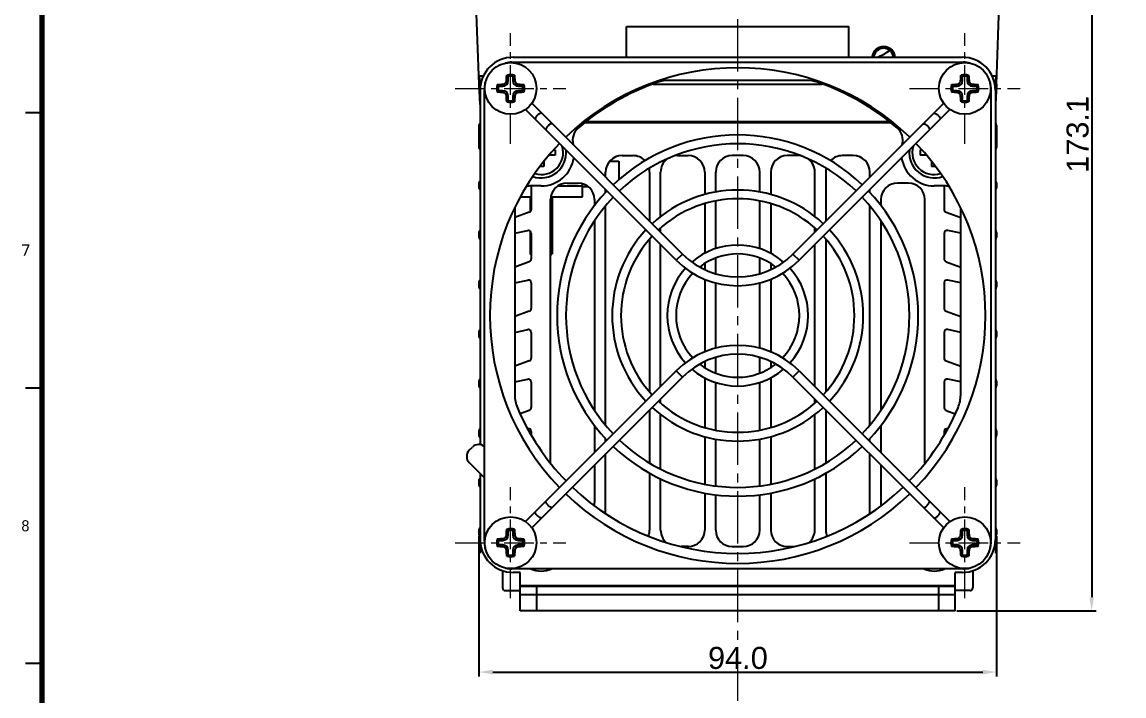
# Model space of a CAD drawing. Header units: millimetres. Extents: x 5329 to 6973, y -914 to -356.
# Drawn here: x 6166.6 to 6366.8, y -786.2 to -663.9 of the extents above; entities that cross this region are included whole.
import ezdxf
from ezdxf.enums import TextEntityAlignment as Align

# ---------------------------------------------------------------- set-up
doc = ezdxf.new("R2010")
doc.units = ezdxf.units.MM
doc.header["$PDMODE"] = 3
doc.header["$PDSIZE"] = 1
doc.linetypes.add('CENTER', pattern=[17.8, 10.75, -2.35, 2.35, -2.35])
doc.linetypes.add('CENTER2', pattern=[28.575, 19.05, -3.175, 3.175, -3.175])
doc.layers.get('0').update_dxf_attribs({"linetype": 'CONTINUOUS'})
doc.layers.get('Defpoints').update_dxf_attribs({"linetype": 'CONTINUOUS'})
doc.layers.add('3', color=112, linetype='CENTER', lineweight=15)
doc.layers.add('Dim', color=1, linetype='CONTINUOUS')
doc.styles.add('OMI-1', font='arial.ttf', dxfattribs={"oblique": 1})
doc.styles.add('SIM', font='simplex')
doc.styles.get("Standard").update_dxf_attribs({"font": 'gulim.ttc', "width": 0.8, "height": 2})
doc.dimstyles.new('1', dxfattribs={"dimtxt": 4, "dimasz": 2.5, "dimexe": 0.8, "dimexo": 0.3, "dimgap": 0.5, "dimtad": 1, "dimtoh": 1, "dimdec": 1, "dimzin": 0, "dimdsep": 46, "dimtxsty": 'OMI-1', "dimcen": 0, "dimclrd": 256, "dimclre": 256, "dimclrt": 256, "dimadec": 0, "dimazin": 0, "dimtfac": 0.8, "dimtdec": 1, "dimtix": 1, "dimtmove": 0, "dimatfit": 3, "dimfxl": 1, "dimtolj": 1, "dimtzin": 0, "dimarcsym": 0})

# ---------------------------------------------------------------- blocks, each defined once
blk = doc.blocks.new('*D6115')
at = {"layer": 'Defpoints', "color": 0}
for p in [(6321.7, -597.76), (6336.11, -770.81), (6360.9, -770.81)]:
    blk.add_point(p, dxfattribs=at)
at = {"layer": 'Dim', "lineweight": -2}
for p, q in [((6322, -597.76), (6361.7, -597.76)), ((6360.9, -600.26), (6360.9, -768.31)), ((6336.41, -770.81), (6361.7, -770.81))]:
    blk.add_line(p, q, dxfattribs=at)
at = {"layer": 'Dim'}
for points in [[(6361.32, -600.26), (6360.48, -600.26), (6360.9, -597.76)], [(6360.48, -768.31), (6361.32, -768.31), (6360.9, -770.81)]]:
    blk.add_solid(points, dxfattribs=at)
at = {"layer": 'Dim', "insert": (6358.36, -684.28), "char_height": 4, "attachment_point": 5, "rotation": 90, "style": 'OMI-1'}
blk.add_mtext('\\A1;173.1', dxfattribs=at)
blk = doc.blocks.new('*D6116')
at = {"layer": 'Defpoints', "color": 0}
for p in [(6249.61, -756.94), (6343.61, -756.94), (6343.61, -781.9)]:
    blk.add_point(p, dxfattribs=at)
at = {"layer": 'Dim', "lineweight": -2}
for p, q in [((6249.61, -757.24), (6249.61, -782.7)), ((6343.61, -757.24), (6343.61, -782.7)), ((6252.11, -781.9), (6341.11, -781.9))]:
    blk.add_line(p, q, dxfattribs=at)
at = {"layer": 'Dim'}
for points in [[(6252.11, -781.49), (6252.11, -782.32), (6249.61, -781.9)], [(6341.11, -782.32), (6341.11, -781.49), (6343.61, -781.9)]]:
    blk.add_solid(points, dxfattribs=at)
at = {"layer": 'Dim', "insert": (6296.61, -779.36), "char_height": 4, "attachment_point": 5, "style": 'OMI-1'}
blk.add_mtext('\\A1;94.0', dxfattribs=at)

msp = doc.modelspace()

# ---------------------------------------------------------------- linework, layer by layer
at = {"color": 7, "linetype": 'Continuous'}
for p, q in [((6249.62, -675.11), (6248.11, -631.26)), ((6343.6, -675.11), (6345.11, -631.26)), ((6276.41, -670.26), (6276.41, -664.66)), ((6276.41, -664.66), (6316.81, -664.66)), ((6316.81, -670.26), (6316.81, -664.66)), ((6255.81, -670.26), (6337.41, -670.26)), ((6255.61, -671.16), (6337.61, -671.16)), ((6249.56, -673.61), (6250.43, -673.61)), ((6254.94, -674.49), (6254.94, -673.7)), ((6255.77, -673.7), (6255.77, -674.49)), ((6309.15, -674.46), (6284.07, -674.46)), ((6337.44, -674.49), (6337.44, -673.7)), ((6338.27, -673.7), (6338.27, -674.49)), ((6342.79, -673.61), (6343.65, -673.61)), ((6249.81, -678.81), (6249.62, -675.11)), ((6249.81, -676.26), (6249.81, -740.59)), ((6250.61, -758.16), (6250.61, -676.16)), ((6253.15, -675.49), (6253.94, -675.49)), ((6253.94, -676.32), (6253.15, -676.32)), ((6253.94, -675.49), (6253.94, -675.15)), ((6253.94, -676.32), (6253.94, -676.66)), ((6254.94, -674.49), (6254.6, -674.49)), ((6255.77, -674.49), (6256.12, -674.49)), ((6256.77, -675.49), (6256.77, -675.15)), ((6256.77, -675.49), (6257.57, -675.49)), ((6256.77, -676.32), (6256.77, -676.66)), ((6257.57, -676.32), (6256.77, -676.32)), ((6281.24, -675.11), (6311.97, -675.11)), ((6335.65, -675.49), (6336.44, -675.49)), ((6336.44, -676.32), (6335.65, -676.32)), ((6336.44, -675.49), (6336.44, -675.15)), ((6336.44, -676.32), (6336.44, -676.66)), ((6337.44, -674.49), (6337.1, -674.49)), ((6338.27, -674.49), (6338.62, -674.49)), ((6339.27, -675.49), (6339.27, -675.15)), ((6339.27, -675.49), (6340.07, -675.49)), ((6340.07, -676.32), (6339.27, -676.32)), ((6339.27, -676.32), (6339.27, -676.66)), ((6342.61, -676.16), (6342.61, -758.16)), ((6343.6, -675.11), (6343.41, -678.81)), ((6343.41, -676.26), (6343.41, -760.31)), ((6254.94, -677.32), (6254.6, -677.32)), ((6254.94, -678.12), (6254.94, -677.32)), ((6255.77, -677.32), (6255.77, -678.12)), ((6255.77, -677.32), (6256.12, -677.32)), ((6337.44, -677.32), (6337.1, -677.32)), ((6337.44, -678.12), (6337.44, -677.32)), ((6338.27, -677.32), (6338.62, -677.32)), ((6338.27, -677.32), (6338.27, -678.12)), ((6285.44, -707.12), (6258.06, -679.74)), ((6286.57, -705.99), (6259.2, -678.61)), ((6306.65, -705.99), (6334.02, -678.61)), ((6307.78, -707.12), (6335.15, -679.74)), ((6268.83, -682.11), (6324.39, -682.11)), ((6269.07, -681.91), (6324.15, -681.91)), ((6283.49, -682.11), (6283.49, -681.91)), ((6309.73, -682.11), (6309.73, -681.91)), ((6249.61, -682.64), (6249.61, -686.61)), ((6343.61, -682.64), (6343.61, -686.61)), ((6263.46, -688.06), (6262.3, -688.06)), ((6263.46, -687.06), (6263.19, -687.06)), ((6263.46, -687.06), (6263.46, -688.06)), ((6275.61, -688.11), (6277.61, -688.11)), ((6285.61, -688.11), (6287.61, -688.11)), ((6297.61, -688.11), (6295.61, -688.11)), ((6307.61, -688.11), (6305.61, -688.11)), ((6317.61, -688.11), (6315.61, -688.11)), ((6330.03, -687.06), (6329.76, -687.06)), ((6329.76, -687.06), (6329.76, -688.06)), ((6330.91, -688.06), (6329.76, -688.06)), ((6261.41, -690.11), (6260.65, -690.11)), ((6261.41, -689.17), (6261.41, -690.11)), ((6273.38, -689.11), (6275.01, -689.11)), ((6275.01, -689.11), (6275.01, -692.5)), ((6331.81, -689.17), (6331.81, -690.11)), ((6332.57, -690.11), (6331.81, -690.11)), ((6272.61, -692.03), (6272.61, -691.11)), ((6280.61, -691.11), (6280.61, -700.03)), ((6282.61, -699.19), (6282.61, -691.11)), ((6290.61, -691.11), (6290.61, -695.18)), ((6292.61, -694.74), (6292.61, -691.11)), ((6300.61, -694.74), (6300.61, -691.11)), ((6302.61, -691.11), (6302.61, -695.18)), ((6310.61, -699.19), (6310.61, -691.11)), ((6312.61, -691.11), (6312.61, -700.03)), ((6320.61, -692.03), (6320.61, -691.11)), ((6249.61, -693.08), (6249.61, -693.94)), ((6259.11, -693.61), (6259.11, -697.88)), ((6260.91, -693.61), (6259.11, -693.61)), ((6263.97, -693.61), (6268.41, -693.61)), ((6265.61, -693.11), (6267.61, -693.11)), ((6268.41, -695.61), (6268.41, -693.22)), ((6268.41, -693.71), (6269.4, -693.71)), ((6272.61, -694.84), (6272.61, -694.29)), ((6320.61, -694.84), (6320.61, -694.29)), ((6327.61, -693.11), (6325.61, -693.11)), ((6334.11, -693.61), (6332.31, -693.61)), ((6334.11, -693.61), (6334.11, -697.88)), ((6343.61, -693.08), (6343.61, -693.94)), ((6257.11, -695.61), (6259.11, -695.61)), ((6258.91, -695.61), (6258.91, -698.29)), ((6262.61, -743.98), (6262.61, -696.11)), ((6262.65, -695.61), (6268.41, -695.61)), ((6262.91, -695.61), (6262.91, -705.96)), ((6270.61, -696.11), (6270.61, -697.21)), ((6292.61, -705.02), (6292.61, -696.36)), ((6300.61, -705.02), (6300.61, -696.36)), ((6322.61, -696.11), (6322.61, -697.21)), ((6330.61, -743.98), (6330.61, -696.11)), ((6256.11, -697.6), (6256.11, -731.55)), ((6258.76, -698.38), (6256.11, -699.35)), ((6272.61, -737.08), (6272.61, -697.24)), ((6290.61, -696.85), (6290.61, -705.86)), ((6302.61, -696.85), (6302.61, -705.86)), ((6320.61, -737.08), (6320.61, -697.24)), ((6334.46, -698.38), (6337.11, -699.35)), ((6337.11, -731.55), (6337.11, -697.6)), ((6270.61, -699.96), (6270.61, -734.36)), ((6322.61, -699.96), (6322.61, -734.36)), ((6249.61, -702.08), (6249.61, -702.94)), ((6256.11, -702.22), (6258.47, -701.71)), ((6258.91, -701.82), (6258.91, -705.96)), ((6259.11, -702.23), (6259.11, -706.88)), ((6282.61, -702.03), (6282.61, -701.26)), ((6310.61, -702.03), (6310.61, -701.26)), ((6334.11, -702.23), (6334.11, -706.88)), ((6337.11, -702.22), (6334.75, -701.71)), ((6343.61, -702.08), (6343.61, -702.94)), ((6280.61, -703.27), (6280.61, -731.04)), ((6282.61, -730.03), (6282.61, -704.29)), ((6310.61, -730.03), (6310.61, -704.29)), ((6312.61, -703.27), (6312.61, -731.04)), ((6259.11, -706.16), (6258.91, -705.96)), ((6258.91, -705.96), (6259.11, -705.96)), ((6262.61, -705.96), (6262.91, -705.96)), ((6262.61, -706.26), (6262.91, -705.96)), ((6286.57, -705.99), (6285.44, -707.12)), ((6306.65, -705.99), (6307.78, -707.12)), ((6258.76, -707.38), (6256.11, -708.35)), ((6290.61, -707.7), (6290.61, -708.81)), ((6292.61, -709.56), (6292.61, -706.71)), ((6300.61, -709.56), (6300.61, -706.71)), ((6302.61, -707.7), (6302.61, -708.81)), ((6334.46, -707.38), (6337.11, -708.35)), ((6249.61, -711.08), (6249.61, -711.94)), ((6256.11, -711.22), (6258.47, -710.71)), ((6259.11, -711.23), (6259.11, -715.88)), ((6290.61, -710.54), (6290.61, -723.77)), ((6292.61, -723.09), (6292.61, -711.23)), ((6300.61, -723.09), (6300.61, -711.23)), ((6302.61, -710.54), (6302.61, -723.77)), ((6334.11, -711.23), (6334.11, -715.88)), ((6337.11, -711.22), (6334.75, -710.71)), ((6343.61, -711.08), (6343.61, -711.94)), ((6258.76, -716.38), (6256.11, -717.35)), ((6334.46, -716.38), (6337.11, -717.35)), ((6249.61, -720.08), (6249.61, -720.94)), ((6256.11, -720.22), (6258.47, -719.71)), ((6259.11, -720.23), (6259.11, -724.88)), ((6334.11, -720.23), (6334.11, -724.88)), ((6337.11, -720.22), (6334.75, -719.71)), ((6343.61, -720.08), (6343.61, -720.94)), ((6258.76, -725.38), (6256.11, -726.35)), ((6290.61, -725.5), (6290.61, -726.61)), ((6292.61, -727.6), (6292.61, -724.76)), ((6300.61, -727.6), (6300.61, -724.76)), ((6302.61, -725.5), (6302.61, -726.61)), ((6334.46, -725.38), (6337.11, -726.35)), ((6285.44, -727.2), (6258.06, -754.57)), ((6286.57, -728.33), (6259.2, -755.7)), ((6286.57, -728.33), (6285.44, -727.2)), ((6290.61, -728.45), (6290.61, -737.47)), ((6302.61, -728.45), (6302.61, -737.47)), ((6306.65, -728.33), (6307.78, -727.2)), ((6306.65, -728.33), (6334.02, -755.7)), ((6307.78, -727.2), (6335.15, -754.57)), ((6249.61, -729.08), (6249.61, -729.94)), ((6256.11, -729.22), (6258.47, -728.71)), ((6259.11, -729.23), (6259.11, -733.88)), ((6292.61, -737.95), (6292.61, -729.3)), ((6300.61, -737.95), (6300.61, -729.3)), ((6334.11, -729.23), (6334.11, -733.88)), ((6337.11, -729.22), (6334.75, -728.71)), ((6343.61, -729.08), (6343.61, -729.94)), ((6282.61, -733.05), (6282.61, -732.29)), ((6310.61, -733.05), (6310.61, -732.29)), ((6258.76, -734.38), (6257.09, -734.99)), ((6280.61, -734.29), (6280.61, -743.94)), ((6312.61, -734.29), (6312.61, -743.94)), ((6334.46, -734.38), (6336.12, -734.99)), ((6282.61, -745.03), (6282.61, -735.13)), ((6310.61, -745.03), (6310.61, -735.13)), ((6249.61, -738.08), (6249.61, -738.94)), ((6259.11, -738.23), (6259.11, -738.88)), ((6270.61, -737.11), (6270.61, -742.03)), ((6322.61, -737.11), (6322.61, -742.03)), ((6334.11, -738.23), (6334.11, -738.88)), ((6343.61, -738.08), (6343.61, -738.94)), ((6272.61, -740.03), (6272.61, -739.47)), ((6290.61, -739.13), (6290.61, -747.76)), ((6292.61, -748.09), (6292.61, -739.58)), ((6300.61, -748.09), (6300.61, -739.58)), ((6302.61, -739.13), (6302.61, -747.76)), ((6320.61, -740.03), (6320.61, -739.47)), ((6247.85, -741.6), (6248.42, -741.04)), ((6272.61, -753.11), (6272.61, -742.29)), ((6320.61, -753.11), (6320.61, -742.29)), ((6250.61, -746.62), (6247.85, -743.86)), ((6270.61, -744.29), (6270.61, -751.11)), ((6322.61, -744.29), (6322.61, -751.11)), ((6249.81, -745.82), (6249.81, -760.31)), ((6280.61, -745.76), (6280.61, -756.11)), ((6312.61, -745.76), (6312.61, -756.11)), ((6249.61, -747.08), (6249.61, -747.94)), ((6282.61, -756.11), (6282.61, -746.8)), ((6310.61, -756.11), (6310.61, -746.8)), ((6343.61, -747.08), (6343.61, -747.94)), ((6290.61, -749.38), (6290.61, -756.11)), ((6292.61, -756.11), (6292.61, -749.71)), ((6300.61, -756.11), (6300.61, -749.71)), ((6302.61, -749.38), (6302.61, -756.11)), ((6249.61, -756.08), (6249.61, -756.94)), ((6254.94, -756.99), (6254.94, -756.2)), ((6255.77, -756.2), (6255.77, -756.99)), ((6337.44, -756.99), (6337.44, -756.2)), ((6338.27, -756.2), (6338.27, -756.99)), ((6343.61, -756.08), (6343.61, -756.94)), ((6253.15, -757.99), (6253.94, -757.99)), ((6253.94, -757.99), (6253.94, -757.65)), ((6254.94, -756.99), (6254.6, -756.99)), ((6255.77, -756.99), (6256.12, -756.99)), ((6256.77, -757.99), (6256.77, -757.65)), ((6256.77, -757.99), (6257.57, -757.99)), ((6335.65, -757.99), (6336.44, -757.99)), ((6336.44, -757.99), (6336.44, -757.65)), ((6337.44, -756.99), (6337.1, -756.99)), ((6338.27, -756.99), (6338.62, -756.99)), ((6339.27, -757.99), (6339.27, -757.65)), ((6339.27, -757.99), (6340.07, -757.99)), ((6253.94, -758.82), (6253.15, -758.82)), ((6253.94, -758.82), (6253.94, -759.16)), ((6254.94, -759.82), (6254.6, -759.82)), ((6254.94, -760.62), (6254.94, -759.82)), ((6255.77, -759.82), (6256.12, -759.82)), ((6255.77, -759.82), (6255.77, -760.62)), ((6257.57, -758.82), (6256.77, -758.82)), ((6256.77, -758.82), (6256.77, -759.16)), ((6287.61, -759.11), (6286.36, -759.11)), ((6295.61, -759.11), (6297.61, -759.11)), ((6305.61, -759.11), (6306.85, -759.11)), ((6336.44, -758.82), (6335.65, -758.82)), ((6336.44, -758.82), (6336.44, -759.16)), ((6337.44, -759.82), (6337.1, -759.82)), ((6337.44, -760.62), (6337.44, -759.82)), ((6338.27, -759.82), (6338.62, -759.82)), ((6338.27, -759.82), (6338.27, -760.62)), ((6340.07, -758.82), (6339.27, -758.82)), ((6339.27, -758.82), (6339.27, -759.16)), ((6253.91, -763.5), (6253.91, -766.61)), ((6337.61, -763.16), (6255.61, -763.16)), ((6257.11, -763.81), (6255.81, -763.81)), ((6257.11, -770.81), (6257.11, -763.81)), ((6337.41, -763.81), (6336.11, -763.81)), ((6336.11, -770.81), (6336.11, -763.81)), ((6339.31, -763.5), (6339.31, -766.61)), ((6257.11, -766.18), (6336.11, -766.18)), ((6257.11, -766.31), (6336.11, -766.31)), ((6260.11, -770.81), (6260.11, -766.31)), ((6333.11, -770.81), (6333.11, -766.31)), ((6254.41, -767.11), (6257.11, -767.11)), ((6257.11, -767.81), (6336.11, -767.81)), ((6338.81, -767.11), (6336.11, -767.11)), ((6336.11, -770.81), (6257.11, -770.81))]:
    msp.add_line(p, q, dxfattribs=at)
for p, q in [((6170.24, -680.33), (6167.24, -680.33)), ((6170.24, -730.33), (6167.24, -730.33)), ((6170.24, -780.33), (6167.24, -780.33))]:
    msp.add_line(p, q)
at = {"const_width": 1}
msp.add_lwpolyline([(6970.24, -360.33), (6170.24, -360.33), (6170.24, -910.33), (6970.24, -910.33)], close=True, dxfattribs=at)
at = {"color": 7, "linetype": 'Continuous'}
for centre in [(6255.36, -675.91), (6337.86, -675.91), (6255.36, -758.41), (6337.86, -758.41)]:
    msp.add_circle(centre, 4.7, dxfattribs=at)
for centre, radius, start, end in [((6323.11, -670.43), 2.12, 4.5931, 175.4081), ((6255.81, -676.26), 6, 90, 180), ((6323.11, -670.43), 1.82, 5.3233, 174.6768), ((6319.11, -662.21), 8.5, 288.6202, 306.9821), ((6337.41, -676.26), 6, 0, 90), ((6255.61, -676.16), 5, 90, 103.8621), ((6296.61, -717.16), 45, 46.0211, 133.9789), ((6337.61, -676.16), 5, 76.1379, 90), ((6275.42, -670.81), 25.94, 186.2005, 187.3831), ((6255.36, -675.91), 2.52, 74.2586, 105.7414), ((6255.36, -675.91), 2.25, 79.3916, 100.6084), ((6284.07, -680.46), 6, 90, 109.0113), ((6309.15, -680.46), 6, 70.9887, 90), ((6337.86, -675.91), 2.52, 74.2586, 105.7414), ((6337.86, -675.91), 2.25, 79.3916, 100.6084), ((6317.8, -670.81), 25.94, 352.6169, 353.7995), ((6255.61, -676.16), 5, 166.1557, 180), ((6255.36, -675.91), 2.52, 164.2586, 195.7414), ((6255.36, -675.91), 2.25, 169.3916, 190.6084), ((6253.94, -674.49), 1, 270, 0), ((6253.94, -677.32), 1, 0, 90), ((6256.77, -674.49), 1, 180, 270), ((6256.77, -677.32), 1, 90, 180), ((6255.36, -675.91), 2.25, 349.3916, 10.6084), ((6255.36, -675.91), 2.52, 344.2586, 15.7414), ((6296.61, -716.86), 44.5, 109.0113, 130.572), ((6296.61, -716.86), 44.5, 49.428, 70.9887), ((6337.86, -675.91), 2.52, 164.2586, 195.7414), ((6337.86, -675.91), 2.25, 169.3916, 190.6084), ((6336.44, -674.49), 1, 270, 0), ((6336.44, -677.32), 1, 0, 90), ((6339.27, -674.49), 1, 180, 270), ((6339.27, -677.32), 1, 90, 180), ((6337.86, -675.91), 2.25, 349.3916, 10.6084), ((6337.86, -675.91), 2.52, 344.2586, 15.7414), ((6337.61, -676.16), 5, 0, 13.8443), ((6255.36, -675.91), 2.52, 254.2586, 285.7414), ((6255.36, -675.91), 2.25, 259.3916, 280.6084), ((6337.86, -675.91), 2.52, 254.2586, 285.7414), ((6337.86, -675.91), 2.25, 259.3916, 280.6084), ((6250.14, -682.64), 0.53, 128.8014, 180), ((6296.61, -670.34), 15.5, 228.2984, 229.4026), ((6296.61, -670.34), 15.5, 310.5974, 311.7016), ((6343.08, -682.64), 0.53, 0, 51.1986), ((6269.62, -685.33), 3, 130.572, 194.6284), ((6296.61, -717.16), 32.8, 46.3991, 133.6009), ((6323.6, -685.33), 3, 345.3716, 49.428), ((6296.61, -717.16), 45, 136.0211, 223.9789), ((6260.91, -687.56), 4, 253.2259, 16.5295), ((6260.91, -687.61), 6, 14.1436, 14.6284), ((6296.61, -717.16), 31.2, 46.4708, 133.5292), ((6332.31, -687.61), 6, 165.3716, 165.8564), ((6332.31, -687.56), 4, 163.4705, 286.7741), ((6296.61, -717.16), 45, 316.0211, 43.9789), ((6250.11, -686.61), 0.5, 180, 232.8883), ((6260.91, -687.61), 4.55, 250.6159, 6.31), ((6275.61, -691.11), 3, 90, 180), ((6277.61, -691.11), 3, 44.1499, 90), ((6285.61, -691.11), 3, 90, 98.8785), ((6287.61, -691.11), 3, 0, 90), ((6295.61, -691.11), 3, 90, 180), ((6297.61, -691.11), 3, 0, 90), ((6305.61, -691.11), 3, 90, 180), ((6307.61, -691.11), 3, 81.1215, 90), ((6315.61, -691.11), 3, 90, 135.8501), ((6317.61, -691.11), 3, 0, 90), ((6332.31, -687.61), 4.55, 173.69, 289.3841), ((6343.11, -686.61), 0.5, 307.1117, 0), ((6260.91, -687.61), 6, 270, 351.3183), ((6277.61, -691.11), 3, 0, 13.0918), ((6285.61, -691.11), 3, 128.0918, 180), ((6307.61, -691.11), 3, 0, 51.9082), ((6315.61, -691.11), 3, 166.9082, 180), ((6332.31, -687.61), 6, 188.6817, 270), ((6250.14, -693.08), 0.53, 128.7698, 180), ((6250.14, -693.94), 0.53, 180, 231.4337), ((6259.11, -696.61), 3, 90, 107.5781), ((6265.61, -696.11), 3, 90, 180), ((6267.61, -696.11), 3, 0, 90), ((6296.61, -717.16), 22.8, 47.0132, 132.9868), ((6325.61, -696.11), 3, 90, 180), ((6327.61, -696.11), 3, 0, 90), ((6334.11, -696.61), 3, 72.4219, 90), ((6343.08, -693.08), 0.53, 0, 51.2302), ((6343.08, -693.94), 0.53, 308.5663, 0), ((6296.61, -717.16), 32.8, 136.3991, 223.6009), ((6296.61, -717.16), 31.2, 136.4708, 223.5292), ((6296.61, -717.16), 21.2, 47.1652, 132.8348), ((6296.61, -717.16), 31.2, 316.4708, 43.5292), ((6296.61, -717.16), 32.8, 316.3991, 43.6009), ((6258.58, -697.88), 0.53, 290, 0), ((6334.64, -697.88), 0.53, 180, 250), ((6250.14, -702.08), 0.53, 128.7698, 180), ((6258.58, -702.23), 0.53, 0, 102), ((6296.61, -717.16), 22.8, 137.0132, 222.9868), ((6296.61, -717.16), 22.8, 317.0132, 42.9868), ((6334.64, -702.23), 0.53, 78, 180), ((6343.08, -702.08), 0.53, 0, 51.2302), ((6250.14, -702.94), 0.53, 180, 231.4337), ((6296.61, -717.16), 21.2, 137.1652, 222.8348), ((6296.61, -717.16), 12.8, 49.4286, 130.5714), ((6296.61, -717.16), 21.2, 317.1652, 42.8348), ((6343.08, -702.94), 0.53, 308.5663, 0), ((6296.61, -695.94), 14.2, 225, 315), ((6296.61, -717.16), 11.2, 51.9299, 128.0701), ((6258.58, -706.88), 0.53, 290, 0), ((6296.61, -695.94), 15.8, 225, 315), ((6334.64, -706.88), 0.53, 180, 250), ((6296.61, -717.16), 12.8, 137.8127, 222.1873), ((6296.61, -717.16), 11.2, 136.6495, 223.3505), ((6296.61, -717.16), 11.2, 316.6495, 43.3505), ((6296.61, -717.16), 12.8, 317.8127, 42.1873), ((6250.14, -711.08), 0.53, 128.7698, 180), ((6250.14, -711.94), 0.53, 180, 231.4337), ((6258.58, -711.23), 0.53, 0, 102), ((6334.64, -711.23), 0.53, 78, 180), ((6343.08, -711.08), 0.53, 0, 51.2302), ((6343.08, -711.94), 0.53, 308.5663, 0), ((6258.58, -715.88), 0.53, 290, 0), ((6334.64, -715.88), 0.53, 180, 250), ((6250.14, -720.08), 0.53, 128.7698, 180), ((6258.58, -720.23), 0.53, 0, 102), ((6334.64, -720.23), 0.53, 78, 180), ((6343.08, -720.08), 0.53, 0, 51.2302), ((6250.14, -720.94), 0.53, 180, 231.4337), ((6343.08, -720.94), 0.53, 308.5663, 0), ((6296.61, -738.37), 15.8, 45, 135), ((6296.61, -738.37), 14.2, 45, 135), ((6258.58, -724.88), 0.53, 290, 0), ((6296.61, -717.16), 11.2, 231.9299, 308.0701), ((6334.64, -724.88), 0.53, 180, 250), ((6296.61, -717.16), 12.8, 229.4286, 310.5714), ((6250.14, -729.08), 0.53, 128.7698, 180), ((6250.14, -729.94), 0.53, 180, 231.4337), ((6258.58, -729.23), 0.53, 0, 102), ((6334.64, -729.23), 0.53, 78, 180), ((6343.08, -729.08), 0.53, 0, 51.2302), ((6343.08, -729.94), 0.53, 308.5663, 0), ((6262.11, -731.55), 6, 180, 203.0739), ((6331.11, -731.55), 6, 336.9261, 0), ((6296.61, -716.86), 43.5, 203.0739, 224.2274), ((6258.58, -733.88), 0.53, 290, 0), ((6296.61, -717.16), 22.8, 227.0132, 312.9868), ((6296.61, -717.16), 21.2, 227.1652, 312.8348), ((6296.61, -716.86), 43.5, 315.7726, 336.9261), ((6334.64, -733.88), 0.53, 180, 250), ((6250.14, -738.08), 0.53, 128.7698, 180), ((6258.58, -738.23), 0.53, 0, 102), ((6334.64, -738.23), 0.53, 78, 180), ((6343.08, -738.08), 0.53, 0, 51.2302), ((6250.14, -738.94), 0.53, 180, 231.4337), ((6296.61, -717.16), 31.2, 226.4708, 313.5292), ((6343.08, -738.94), 0.53, 308.5663, 0), ((6248.98, -742.73), 1.6, 135, 225), ((6249.55, -742.17), 1.6, 48.3655, 135), ((6296.61, -717.16), 32.8, 226.3991, 313.6009), ((6250.14, -747.08), 0.53, 128.7698, 180), ((6250.14, -747.94), 0.53, 180, 231.4337), ((6296.61, -716.86), 43.5, 226.3343, 313.6657), ((6343.08, -747.08), 0.53, 0, 51.2302), ((6343.08, -747.94), 0.53, 308.5663, 0), ((6296.61, -717.16), 45, 226.0211, 313.9789), ((6267.61, -751.11), 3, 349.3506, 0), ((6325.61, -751.11), 3, 180, 190.6494), ((6250.14, -756.08), 0.53, 128.7698, 180), ((6255.36, -758.41), 2.52, 74.2586, 105.7414), ((6255.36, -758.41), 2.25, 79.3916, 100.6084), ((6277.61, -756.11), 3, 338.6971, 0), ((6285.61, -756.11), 3, 180, 228.5958), ((6287.61, -756.11), 3, 270, 0), ((6295.61, -756.11), 3, 180, 270), ((6297.61, -756.11), 3, 270, 0), ((6305.61, -756.11), 3, 180, 270), ((6307.61, -756.11), 3, 311.4042, 0), ((6315.61, -756.11), 3, 180, 201.3029), ((6337.86, -758.41), 2.52, 74.2586, 105.7414), ((6337.86, -758.41), 2.25, 79.3916, 100.6084), ((6343.08, -756.08), 0.53, 0, 51.2302), ((6250.14, -756.94), 0.53, 180, 231.4337), ((6255.81, -757.81), 6, 180, 270), ((6255.61, -758.16), 5, 180, 193.8443), ((6255.36, -758.41), 2.52, 164.2586, 195.7414), ((6255.36, -758.41), 2.25, 169.3916, 190.6084), ((6253.94, -756.99), 1, 270, 0), ((6256.77, -756.99), 1, 180, 270), ((6255.36, -758.41), 2.25, 349.3916, 10.6084), ((6255.36, -758.41), 2.52, 344.2586, 15.7414), ((6337.86, -758.41), 2.52, 164.2586, 195.7414), ((6337.86, -758.41), 2.25, 169.3916, 190.6084), ((6336.44, -756.99), 1, 270, 0), ((6337.41, -757.81), 6, 270, 0), ((6339.27, -756.99), 1, 180, 270), ((6337.86, -758.41), 2.25, 349.3916, 10.6084), ((6337.86, -758.41), 2.52, 344.2586, 15.7414), ((6337.61, -758.16), 5, 346.1557, 0), ((6343.08, -756.94), 0.53, 308.5663, 0), ((6253.94, -759.82), 1, 0, 90), ((6256.77, -759.82), 1, 90, 180), ((6336.44, -759.82), 1, 0, 90), ((6339.27, -759.82), 1, 90, 180), ((6255.36, -758.41), 2.52, 254.2586, 285.7414), ((6255.36, -758.41), 2.25, 259.3916, 280.6084), ((6337.86, -758.41), 2.52, 254.2586, 285.7414), ((6337.86, -758.41), 2.25, 259.3916, 280.6084), ((6255.61, -758.16), 5, 256.1379, 270), ((6260.91, -759.01), 4.55, 245.9035, 294.0177), ((6332.31, -759.01), 4.55, 245.9823, 294.0949), ((6337.61, -758.16), 5, 270, 283.8621), ((6254.41, -766.61), 0.5, 180, 270), ((6338.81, -766.61), 0.5, 270, 0)]:
    msp.add_arc(centre, radius, start, end, dxfattribs=at)
for points in [[(6249.7, -674.14), (6249.72, -674.28), (6249.73, -674.42), (6249.76, -674.55)], [(6343.46, -674.55), (6343.48, -674.42), (6343.5, -674.28), (6343.52, -674.14)], [(6343.4, -674.86), (6343.43, -674.76), (6343.44, -674.66), (6343.46, -674.55)]]:
    msp.add_open_spline(points, degree=3, dxfattribs=at)
for points, knots in [([(6254.6, -674.49), (6254.61, -674.41), (6254.63, -674.07), (6254.65, -673.73), (6254.68, -673.48)], [0, 0, 0, 0, 0.257774, 1, 1, 1, 1]), ([(6254.94, -673.7), (6254.92, -673.68), (6254.83, -673.6), (6254.74, -673.53), (6254.68, -673.48)], [0, 0, 0, 0, 0.253259, 1, 1, 1, 1]), ([(6255.77, -673.7), (6255.8, -673.68), (6255.88, -673.6), (6255.97, -673.53), (6256.04, -673.48)], [0, 0, 0, 0, 0.253259, 1, 1, 1, 1]), ([(6256.04, -673.48), (6256.05, -673.56), (6256.08, -673.9), (6256.1, -674.24), (6256.12, -674.49)], [0, 0, 0, 0, 0.241537, 1, 1, 1, 1]), ([(6337.1, -674.49), (6337.11, -674.41), (6337.13, -674.07), (6337.15, -673.73), (6337.18, -673.48)], [0, 0, 0, 0, 0.257774, 1, 1, 1, 1]), ([(6337.44, -673.7), (6337.42, -673.68), (6337.33, -673.6), (6337.24, -673.53), (6337.18, -673.48)], [0, 0, 0, 0, 0.253259, 1, 1, 1, 1]), ([(6338.27, -673.7), (6338.3, -673.68), (6338.38, -673.6), (6338.47, -673.53), (6338.54, -673.48)], [0, 0, 0, 0, 0.253259, 1, 1, 1, 1]), ([(6338.54, -673.48), (6338.55, -673.56), (6338.58, -673.9), (6338.6, -674.24), (6338.62, -674.49)], [0, 0, 0, 0, 0.241537, 1, 1, 1, 1]), ([(6249.76, -674.55), (6249.76, -674.6), (6249.78, -674.7), (6249.81, -674.84), (6249.84, -674.95), (6249.87, -675.04), (6249.88, -675.09), (6249.9, -675.1)], [0, 0, 0, 0, 0.250281, 0.500557, 0.750797, 0.87591, 1, 1, 1, 1]), ([(6249.9, -675.1), (6249.9, -675.1), (6249.91, -675.11), (6249.91, -675.11), (6249.91, -675.11)], [0, 0, 0, 0, 0.501527, 1, 1, 1, 1]), ([(6252.93, -675.22), (6253.02, -675.22), (6253.35, -675.19), (6253.69, -675.16), (6253.94, -675.15)], [0, 0, 0, 0, 0.241532, 1, 1, 1, 1]), ([(6253.15, -675.49), (6253.13, -675.47), (6253.06, -675.38), (6252.99, -675.29), (6252.93, -675.22)], [0, 0, 0, 0, 0.253259, 1, 1, 1, 1]), ([(6253.15, -676.32), (6253.13, -676.34), (6253.06, -676.43), (6252.99, -676.52), (6252.93, -676.59)], [0, 0, 0, 0, 0.253259, 1, 1, 1, 1]), ([(6253.94, -675.15), (6254.03, -675.15), (6254.2, -675.11), (6254.41, -674.96), (6254.56, -674.75), (6254.6, -674.58), (6254.6, -674.49)], [0, 0, 0, 0, 0.24745, 0.500057, 0.752619, 1, 1, 1, 1]), ([(6256.12, -674.49), (6256.12, -674.58), (6256.16, -674.75), (6256.31, -674.96), (6256.52, -675.11), (6256.69, -675.15), (6256.77, -675.15)], [0, 0, 0, 0, 0.247393, 0.499971, 0.752571, 1, 1, 1, 1]), ([(6256.77, -675.15), (6256.86, -675.16), (6257.2, -675.17), (6257.53, -675.2), (6257.78, -675.22)], [0, 0, 0, 0, 0.257779, 1, 1, 1, 1]), ([(6257.57, -675.49), (6257.59, -675.47), (6257.66, -675.38), (6257.73, -675.29), (6257.78, -675.22)], [0, 0, 0, 0, 0.253259, 1, 1, 1, 1]), ([(6257.57, -676.32), (6257.59, -676.34), (6257.66, -676.43), (6257.73, -676.52), (6257.78, -676.59)], [0, 0, 0, 0, 0.253259, 1, 1, 1, 1]), ([(6335.43, -675.22), (6335.52, -675.22), (6335.85, -675.19), (6336.19, -675.16), (6336.44, -675.15)], [0, 0, 0, 0, 0.241532, 1, 1, 1, 1]), ([(6335.65, -675.49), (6335.63, -675.47), (6335.56, -675.38), (6335.49, -675.29), (6335.43, -675.22)], [0, 0, 0, 0, 0.253259, 1, 1, 1, 1]), ([(6335.65, -676.32), (6335.63, -676.34), (6335.56, -676.43), (6335.49, -676.52), (6335.43, -676.59)], [0, 0, 0, 0, 0.253259, 1, 1, 1, 1]), ([(6336.44, -675.15), (6336.53, -675.15), (6336.7, -675.11), (6336.91, -674.96), (6337.06, -674.75), (6337.1, -674.58), (6337.1, -674.49)], [0, 0, 0, 0, 0.24745, 0.500057, 0.752619, 1, 1, 1, 1]), ([(6338.62, -674.49), (6338.62, -674.58), (6338.66, -674.75), (6338.81, -674.96), (6339.02, -675.11), (6339.19, -675.15), (6339.27, -675.15)], [0, 0, 0, 0, 0.247393, 0.499971, 0.752571, 1, 1, 1, 1]), ([(6339.27, -675.15), (6339.36, -675.16), (6339.7, -675.17), (6340.03, -675.2), (6340.28, -675.22)], [0, 0, 0, 0, 0.257779, 1, 1, 1, 1]), ([(6340.07, -675.49), (6340.09, -675.47), (6340.16, -675.38), (6340.23, -675.29), (6340.28, -675.22)], [0, 0, 0, 0, 0.253259, 1, 1, 1, 1]), ([(6340.07, -676.32), (6340.09, -676.34), (6340.16, -676.43), (6340.23, -676.52), (6340.28, -676.59)], [0, 0, 0, 0, 0.253259, 1, 1, 1, 1]), ([(6343.31, -675.11), (6343.33, -675.1), (6343.35, -675.05), (6343.38, -674.97), (6343.39, -674.9), (6343.4, -674.86)], [0, 0, 0, 0, 0.246154, 0.497383, 1, 1, 1, 1]), ([(6253.94, -676.66), (6253.86, -676.66), (6253.52, -676.64), (6253.18, -676.61), (6252.93, -676.59)], [0, 0, 0, 0, 0.257779, 1, 1, 1, 1]), ([(6254.6, -677.32), (6254.6, -677.24), (6254.56, -677.07), (6254.41, -676.85), (6254.2, -676.71), (6254.03, -676.67), (6253.94, -676.66)], [0, 0, 0, 0, 0.247393, 0.499971, 0.752571, 1, 1, 1, 1]), ([(6254.68, -678.33), (6254.67, -678.25), (6254.64, -677.91), (6254.62, -677.58), (6254.6, -677.32)], [0, 0, 0, 0, 0.241537, 1, 1, 1, 1]), ([(6254.94, -678.12), (6254.92, -678.14), (6254.83, -678.21), (6254.74, -678.28), (6254.68, -678.33)], [0, 0, 0, 0, 0.253259, 1, 1, 1, 1]), ([(6255.77, -678.12), (6255.8, -678.14), (6255.88, -678.21), (6255.97, -678.28), (6256.04, -678.33)], [0, 0, 0, 0, 0.253259, 1, 1, 1, 1]), ([(6256.12, -677.32), (6256.11, -677.41), (6256.09, -677.75), (6256.07, -678.08), (6256.04, -678.33)], [0, 0, 0, 0, 0.257774, 1, 1, 1, 1]), ([(6256.77, -676.66), (6256.69, -676.67), (6256.52, -676.71), (6256.31, -676.85), (6256.16, -677.07), (6256.12, -677.24), (6256.12, -677.32)], [0, 0, 0, 0, 0.24745, 0.500057, 0.752619, 1, 1, 1, 1]), ([(6257.78, -676.59), (6257.7, -676.6), (6257.37, -676.63), (6257.03, -676.65), (6256.77, -676.66)], [0, 0, 0, 0, 0.241532, 1, 1, 1, 1]), ([(6336.44, -676.66), (6336.36, -676.66), (6336.02, -676.64), (6335.68, -676.61), (6335.43, -676.59)], [0, 0, 0, 0, 0.257779, 1, 1, 1, 1]), ([(6337.1, -677.32), (6337.1, -677.24), (6337.06, -677.07), (6336.91, -676.85), (6336.7, -676.71), (6336.53, -676.67), (6336.44, -676.66)], [0, 0, 0, 0, 0.247393, 0.499971, 0.752571, 1, 1, 1, 1]), ([(6337.18, -678.33), (6337.17, -678.25), (6337.14, -677.91), (6337.12, -677.58), (6337.1, -677.32)], [0, 0, 0, 0, 0.241537, 1, 1, 1, 1]), ([(6337.44, -678.12), (6337.42, -678.14), (6337.33, -678.21), (6337.24, -678.28), (6337.18, -678.33)], [0, 0, 0, 0, 0.253259, 1, 1, 1, 1]), ([(6338.27, -678.12), (6338.3, -678.14), (6338.38, -678.21), (6338.47, -678.28), (6338.54, -678.33)], [0, 0, 0, 0, 0.253259, 1, 1, 1, 1]), ([(6338.62, -677.32), (6338.61, -677.41), (6338.59, -677.75), (6338.57, -678.08), (6338.54, -678.33)], [0, 0, 0, 0, 0.257774, 1, 1, 1, 1]), ([(6339.27, -676.66), (6339.19, -676.67), (6339.02, -676.71), (6338.81, -676.85), (6338.66, -677.07), (6338.62, -677.24), (6338.62, -677.32)], [0, 0, 0, 0, 0.24745, 0.500057, 0.752619, 1, 1, 1, 1]), ([(6340.28, -676.59), (6340.2, -676.6), (6339.87, -676.63), (6339.53, -676.65), (6339.27, -676.66)], [0, 0, 0, 0, 0.241532, 1, 1, 1, 1]), ([(6261.02, -680.43), (6260.99, -680.4), (6260.91, -680.39), (6260.8, -680.41), (6260.66, -680.46), (6260.46, -680.58), (6260.23, -680.78), (6260.03, -681.01), (6259.91, -681.2), (6259.86, -681.35), (6259.84, -681.45), (6259.85, -681.53), (6259.88, -681.56)], [0, 0, 0, 0, 0.069786, 0.118136, 0.177271, 0.325513, 0.5, 0.674487, 0.822729, 0.881864, 0.930214, 1, 1, 1, 1]), ([(6332.2, -680.43), (6332.23, -680.4), (6332.31, -680.39), (6332.42, -680.41), (6332.56, -680.46), (6332.76, -680.58), (6332.99, -680.78), (6333.18, -681.01), (6333.31, -681.2), (6333.36, -681.35), (6333.38, -681.45), (6333.36, -681.53), (6333.33, -681.56)], [0, 0, 0, 0, 0.069786, 0.118136, 0.177271, 0.325513, 0.5, 0.674487, 0.822729, 0.881864, 0.930214, 1, 1, 1, 1]), ([(6262.94, -682.35), (6262.91, -682.32), (6262.83, -682.31), (6262.72, -682.33), (6262.58, -682.38), (6262.38, -682.5), (6262.15, -682.7), (6261.95, -682.93), (6261.83, -683.12), (6261.78, -683.27), (6261.76, -683.37), (6261.77, -683.45), (6261.8, -683.48)], [0, 0, 0, 0, 0.069787, 0.118137, 0.177271, 0.325513, 0.5, 0.674487, 0.822729, 0.881863, 0.930213, 1, 1, 1, 1]), ([(6330.28, -682.35), (6330.31, -682.32), (6330.39, -682.31), (6330.5, -682.33), (6330.64, -682.38), (6330.84, -682.5), (6331.07, -682.7), (6331.26, -682.93), (6331.39, -683.12), (6331.44, -683.27), (6331.46, -683.37), (6331.44, -683.45), (6331.41, -683.48)], [0, 0, 0, 0, 0.069787, 0.118137, 0.177271, 0.325513, 0.5, 0.674487, 0.822729, 0.881863, 0.930213, 1, 1, 1, 1]), ([(6262.94, -751.96), (6262.91, -751.99), (6262.83, -752.01), (6262.72, -751.99), (6262.58, -751.94), (6262.38, -751.81), (6262.15, -751.62), (6261.95, -751.39), (6261.83, -751.19), (6261.78, -751.04), (6261.76, -750.94), (6261.77, -750.86), (6261.8, -750.83)], [0, 0, 0, 0, 0.069787, 0.118137, 0.177271, 0.325513, 0.5, 0.674487, 0.822729, 0.881863, 0.930213, 1, 1, 1, 1]), ([(6330.28, -751.96), (6330.31, -751.99), (6330.39, -752.01), (6330.5, -751.99), (6330.64, -751.94), (6330.84, -751.81), (6331.07, -751.62), (6331.26, -751.39), (6331.39, -751.19), (6331.44, -751.04), (6331.46, -750.94), (6331.44, -750.86), (6331.41, -750.83)], [0, 0, 0, 0, 0.069787, 0.118137, 0.177271, 0.325513, 0.5, 0.674487, 0.822729, 0.881863, 0.930213, 1, 1, 1, 1]), ([(6261.02, -753.88), (6260.99, -753.91), (6260.91, -753.93), (6260.8, -753.91), (6260.66, -753.86), (6260.46, -753.73), (6260.23, -753.54), (6260.03, -753.31), (6259.91, -753.11), (6259.86, -752.96), (6259.84, -752.86), (6259.85, -752.78), (6259.88, -752.75)], [0, 0, 0, 0, 0.069786, 0.118136, 0.177271, 0.325513, 0.5, 0.674487, 0.822729, 0.881864, 0.930214, 1, 1, 1, 1]), ([(6332.2, -753.88), (6332.23, -753.91), (6332.31, -753.93), (6332.42, -753.91), (6332.56, -753.86), (6332.76, -753.73), (6332.99, -753.54), (6333.18, -753.31), (6333.31, -753.11), (6333.36, -752.96), (6333.38, -752.86), (6333.36, -752.78), (6333.33, -752.75)], [0, 0, 0, 0, 0.069786, 0.118136, 0.177271, 0.325513, 0.5, 0.674487, 0.822729, 0.881864, 0.930214, 1, 1, 1, 1]), ([(6254.6, -756.99), (6254.61, -756.91), (6254.63, -756.57), (6254.65, -756.23), (6254.68, -755.98)], [0, 0, 0, 0, 0.257774, 1, 1, 1, 1]), ([(6254.94, -756.2), (6254.92, -756.18), (6254.83, -756.1), (6254.74, -756.03), (6254.68, -755.98)], [0, 0, 0, 0, 0.253259, 1, 1, 1, 1]), ([(6255.77, -756.2), (6255.8, -756.18), (6255.88, -756.1), (6255.97, -756.03), (6256.04, -755.98)], [0, 0, 0, 0, 0.253259, 1, 1, 1, 1]), ([(6256.04, -755.98), (6256.05, -756.06), (6256.08, -756.4), (6256.1, -756.74), (6256.12, -756.99)], [0, 0, 0, 0, 0.241537, 1, 1, 1, 1]), ([(6337.1, -756.99), (6337.11, -756.91), (6337.13, -756.57), (6337.15, -756.23), (6337.18, -755.98)], [0, 0, 0, 0, 0.257774, 1, 1, 1, 1]), ([(6337.44, -756.2), (6337.42, -756.18), (6337.33, -756.1), (6337.24, -756.03), (6337.18, -755.98)], [0, 0, 0, 0, 0.253259, 1, 1, 1, 1]), ([(6338.27, -756.2), (6338.3, -756.18), (6338.38, -756.1), (6338.47, -756.03), (6338.54, -755.98)], [0, 0, 0, 0, 0.253259, 1, 1, 1, 1]), ([(6338.54, -755.98), (6338.55, -756.06), (6338.58, -756.4), (6338.6, -756.74), (6338.62, -756.99)], [0, 0, 0, 0, 0.241537, 1, 1, 1, 1]), ([(6252.93, -757.72), (6253.02, -757.72), (6253.35, -757.69), (6253.69, -757.66), (6253.94, -757.65)], [0, 0, 0, 0, 0.241532, 1, 1, 1, 1]), ([(6253.15, -757.99), (6253.13, -757.97), (6253.06, -757.88), (6252.99, -757.79), (6252.93, -757.72)], [0, 0, 0, 0, 0.253259, 1, 1, 1, 1]), ([(6253.94, -757.65), (6254.03, -757.65), (6254.2, -757.61), (6254.41, -757.46), (6254.56, -757.25), (6254.6, -757.08), (6254.6, -756.99)], [0, 0, 0, 0, 0.24745, 0.500057, 0.752619, 1, 1, 1, 1]), ([(6256.12, -756.99), (6256.12, -757.08), (6256.16, -757.25), (6256.31, -757.46), (6256.52, -757.61), (6256.69, -757.65), (6256.77, -757.65)], [0, 0, 0, 0, 0.247393, 0.499971, 0.752571, 1, 1, 1, 1]), ([(6256.77, -757.65), (6256.86, -757.66), (6257.2, -757.67), (6257.53, -757.7), (6257.78, -757.72)], [0, 0, 0, 0, 0.257779, 1, 1, 1, 1]), ([(6257.57, -757.99), (6257.59, -757.97), (6257.66, -757.88), (6257.73, -757.79), (6257.78, -757.72)], [0, 0, 0, 0, 0.253259, 1, 1, 1, 1]), ([(6335.43, -757.72), (6335.52, -757.72), (6335.85, -757.69), (6336.19, -757.66), (6336.44, -757.65)], [0, 0, 0, 0, 0.241532, 1, 1, 1, 1]), ([(6335.65, -757.99), (6335.63, -757.97), (6335.56, -757.88), (6335.49, -757.79), (6335.43, -757.72)], [0, 0, 0, 0, 0.253259, 1, 1, 1, 1]), ([(6336.44, -757.65), (6336.53, -757.65), (6336.7, -757.61), (6336.91, -757.46), (6337.06, -757.25), (6337.1, -757.08), (6337.1, -756.99)], [0, 0, 0, 0, 0.24745, 0.500057, 0.752619, 1, 1, 1, 1]), ([(6338.62, -756.99), (6338.62, -757.08), (6338.66, -757.25), (6338.81, -757.46), (6339.02, -757.61), (6339.19, -757.65), (6339.27, -757.65)], [0, 0, 0, 0, 0.247393, 0.499971, 0.752571, 1, 1, 1, 1]), ([(6339.27, -757.65), (6339.36, -757.66), (6339.7, -757.67), (6340.03, -757.7), (6340.28, -757.72)], [0, 0, 0, 0, 0.257779, 1, 1, 1, 1]), ([(6340.07, -757.99), (6340.09, -757.97), (6340.16, -757.88), (6340.23, -757.79), (6340.28, -757.72)], [0, 0, 0, 0, 0.253259, 1, 1, 1, 1]), ([(6253.15, -758.82), (6253.13, -758.84), (6253.06, -758.93), (6252.99, -759.02), (6252.93, -759.09)], [0, 0, 0, 0, 0.253259, 1, 1, 1, 1]), ([(6253.94, -759.16), (6253.86, -759.16), (6253.52, -759.14), (6253.18, -759.11), (6252.93, -759.09)], [0, 0, 0, 0, 0.257779, 1, 1, 1, 1]), ([(6254.6, -759.82), (6254.6, -759.74), (6254.56, -759.57), (6254.41, -759.35), (6254.2, -759.21), (6254.03, -759.17), (6253.94, -759.16)], [0, 0, 0, 0, 0.247393, 0.499971, 0.752571, 1, 1, 1, 1]), ([(6254.68, -760.83), (6254.67, -760.75), (6254.64, -760.41), (6254.62, -760.08), (6254.6, -759.82)], [0, 0, 0, 0, 0.241537, 1, 1, 1, 1]), ([(6256.12, -759.82), (6256.11, -759.91), (6256.09, -760.25), (6256.07, -760.58), (6256.04, -760.83)], [0, 0, 0, 0, 0.257774, 1, 1, 1, 1]), ([(6256.77, -759.16), (6256.69, -759.17), (6256.52, -759.21), (6256.31, -759.35), (6256.16, -759.57), (6256.12, -759.74), (6256.12, -759.82)], [0, 0, 0, 0, 0.24745, 0.500057, 0.752619, 1, 1, 1, 1]), ([(6257.78, -759.09), (6257.7, -759.1), (6257.37, -759.13), (6257.03, -759.15), (6256.77, -759.16)], [0, 0, 0, 0, 0.241532, 1, 1, 1, 1]), ([(6257.57, -758.82), (6257.59, -758.84), (6257.66, -758.93), (6257.73, -759.02), (6257.78, -759.09)], [0, 0, 0, 0, 0.253259, 1, 1, 1, 1]), ([(6335.65, -758.82), (6335.63, -758.84), (6335.56, -758.93), (6335.49, -759.02), (6335.43, -759.09)], [0, 0, 0, 0, 0.253259, 1, 1, 1, 1]), ([(6336.44, -759.16), (6336.36, -759.16), (6336.02, -759.14), (6335.68, -759.11), (6335.43, -759.09)], [0, 0, 0, 0, 0.257779, 1, 1, 1, 1]), ([(6337.1, -759.82), (6337.1, -759.74), (6337.06, -759.57), (6336.91, -759.35), (6336.7, -759.21), (6336.53, -759.17), (6336.44, -759.16)], [0, 0, 0, 0, 0.247393, 0.499971, 0.752571, 1, 1, 1, 1]), ([(6337.18, -760.83), (6337.17, -760.75), (6337.14, -760.41), (6337.12, -760.08), (6337.1, -759.82)], [0, 0, 0, 0, 0.241537, 1, 1, 1, 1]), ([(6338.62, -759.82), (6338.61, -759.91), (6338.59, -760.25), (6338.57, -760.58), (6338.54, -760.83)], [0, 0, 0, 0, 0.257774, 1, 1, 1, 1]), ([(6339.27, -759.16), (6339.19, -759.17), (6339.02, -759.21), (6338.81, -759.35), (6338.66, -759.57), (6338.62, -759.74), (6338.62, -759.82)], [0, 0, 0, 0, 0.24745, 0.500057, 0.752619, 1, 1, 1, 1]), ([(6340.28, -759.09), (6340.2, -759.1), (6339.87, -759.13), (6339.53, -759.15), (6339.27, -759.16)], [0, 0, 0, 0, 0.241532, 1, 1, 1, 1]), ([(6340.07, -758.82), (6340.09, -758.84), (6340.16, -758.93), (6340.23, -759.02), (6340.28, -759.09)], [0, 0, 0, 0, 0.253259, 1, 1, 1, 1]), ([(6254.94, -760.62), (6254.92, -760.64), (6254.83, -760.71), (6254.74, -760.78), (6254.68, -760.83)], [0, 0, 0, 0, 0.253259, 1, 1, 1, 1]), ([(6255.77, -760.62), (6255.8, -760.64), (6255.88, -760.71), (6255.97, -760.78), (6256.04, -760.83)], [0, 0, 0, 0, 0.253259, 1, 1, 1, 1]), ([(6337.44, -760.62), (6337.42, -760.64), (6337.33, -760.71), (6337.24, -760.78), (6337.18, -760.83)], [0, 0, 0, 0, 0.253259, 1, 1, 1, 1]), ([(6338.27, -760.62), (6338.3, -760.64), (6338.38, -760.71), (6338.47, -760.78), (6338.54, -760.83)], [0, 0, 0, 0, 0.253259, 1, 1, 1, 1])]:
    msp.add_open_spline(points, degree=3, knots=knots, dxfattribs=at)
at = {"layer": '3', "linetype": 'CENTER2', "ltscale": 0.5}
msp.add_line((6296.61, -801.43), (6296.61, -564.31), dxfattribs=at)
at = {"layer": '3', "linetype": 'CENTER', "ltscale": 0.5}
for p, q in [((6255.36, -685.97), (6255.36, -665.85)), ((6337.86, -685.97), (6337.86, -665.85)), ((6245.3, -675.91), (6265.42, -675.91)), ((6327.8, -675.91), (6347.92, -675.91)), ((6255.36, -768.47), (6255.36, -748.35)), ((6337.86, -768.47), (6337.86, -748.35)), ((6245.3, -758.41), (6265.42, -758.41)), ((6327.8, -758.41), (6347.92, -758.41))]:
    msp.add_line(p, q, dxfattribs=at)

# ---------------------------------------------------------------- texts
at = {"style": 'SIM'}
msp.add_text('7', height=2, dxfattribs=at).set_placement((6167.24, -705.33), align=Align.MIDDLE)
msp.add_text('8', height=2).set_placement((6167.24, -755.33), align=Align.MIDDLE)

# ---------------------------------------------------------------- dimensions: what is measured, and where the dimension line sits
at = {"layer": 'Dim'}
dim = msp.add_linear_dim(base=(6360.90111257, -770.80747423), p1=(6321.70037341, -597.75747423), p2=(6336.10910095, -770.80747423), angle=90, dimstyle='1', dxfattribs=at)
dim.commit()
dim.dimension.update_dxf_attribs({"geometry": '*D6115', "text_midpoint": (6358.35745636, -684.28247423)})
dim = msp.add_linear_dim(base=(6343.61, -781.9), p1=(6249.61, -756.94), p2=(6343.61, -756.94), dimstyle='1', dxfattribs=at)
dim.commit()
dim.dimension.update_dxf_attribs({"geometry": '*D6116', "text_midpoint": (6296.61, -779.36)})

doc.saveas('drawing.dxf')
